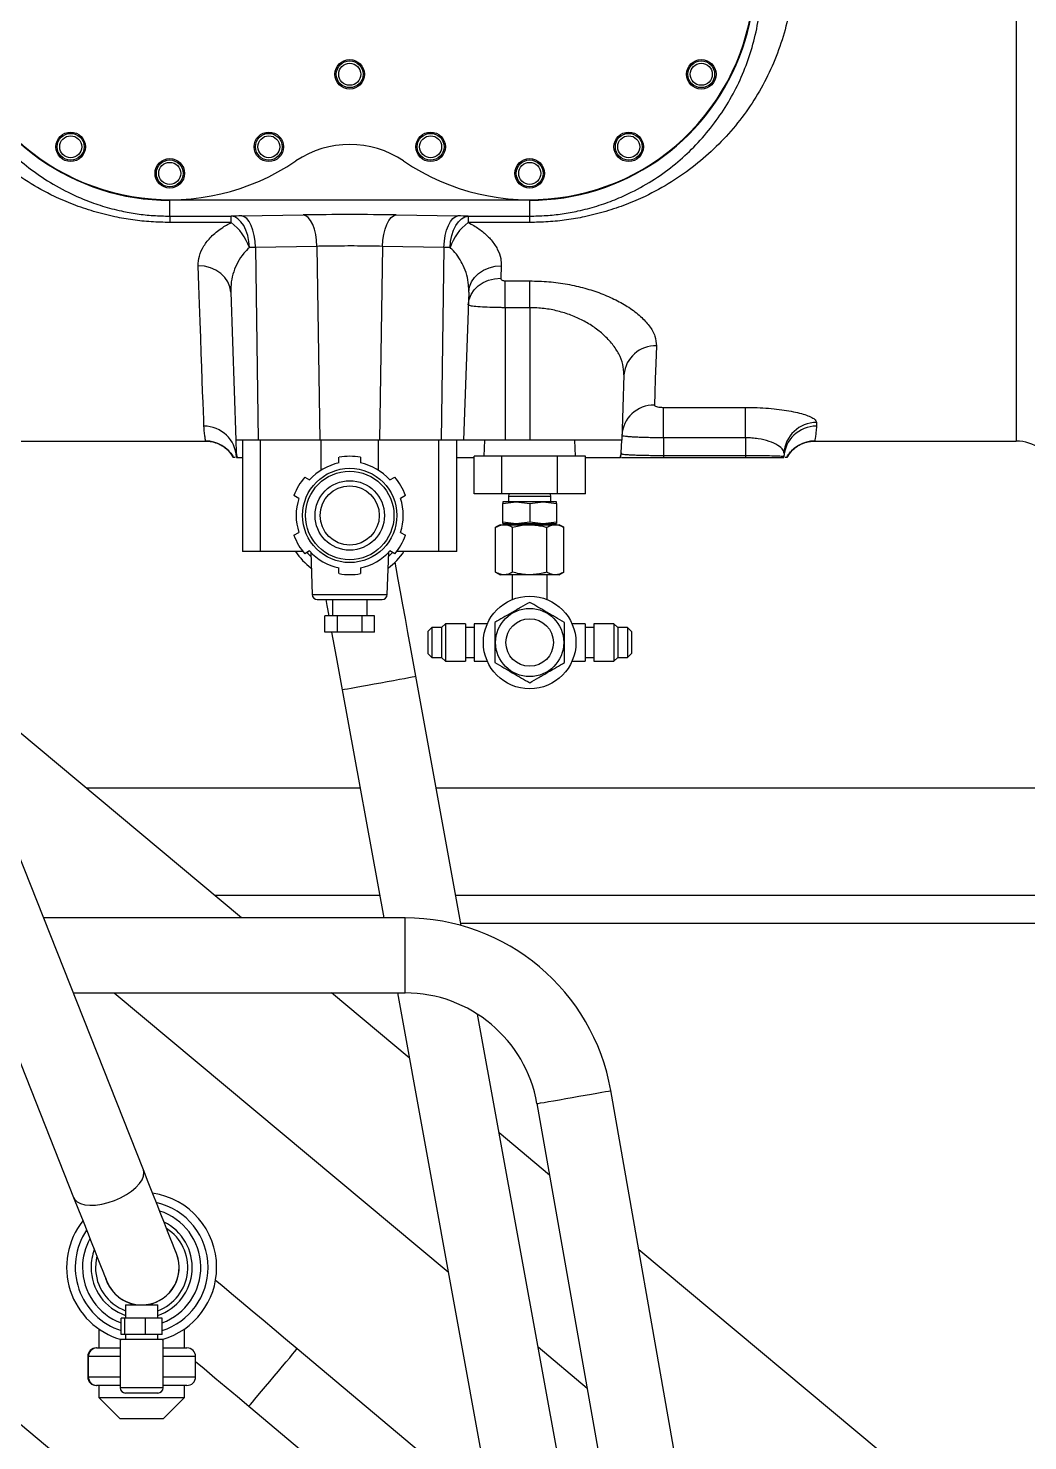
# Model space of a CAD drawing. Header units: millimetres. Extents: x -69706 to 52883, y -6882 to 68885.
# Drawn here: x 6717.5 to 7013.8, y 63515.5 to 63934 of the extents above; entities that cross this region are included whole.
import ezdxf

# ---------------------------------------------------------------- set-up
doc = ezdxf.new("R2010")
doc.units = ezdxf.units.MM
doc.layers.add('B2F-H-EQ-P-T20001$0$M-HVAC-EQPM', color=134, linetype='Continuous')

# ---------------------------------------------------------------- blocks, each defined once
blk = doc.blocks.new('B2F-H-EQ-P-T20001$0$CH-B2C-05、09-1000RT_20201019')
at = {"color": 0, "linetype": 'Continuous', "lineweight": 25}
for p, q in [((3095.76, 2688.64), (3095.76, 2370.47)), ((2951.54, 2441.81), (2844.86, 2441.81)), ((2844.86, 2437.12), (2844.86, 2441.81)), ((2951.54, 2437.12), (2951.54, 2441.81)), ((2844.86, 2437.12), (2863.1, 2437.12)), ((2844.86, 2437.12), (2844.86, 2435.24)), ((2863.1, 2435.24), (2863.1, 2437.12)), ((2866.18, 2437.18), (2884.42, 2437.48)), ((2911.97, 2437.48), (2930.22, 2437.18)), ((2933.3, 2437.12), (2951.54, 2437.12)), ((2933.3, 2437.12), (2933.3, 2435.24)), ((2951.54, 2435.24), (2951.54, 2437.12)), ((2837.04, 2154.55), (2726.79, 2432.78)), ((2863.1, 2435.24), (2844.86, 2435.24)), ((2951.54, 2435.24), (2933.3, 2435.24)), ((2870.26, 2427.87), (2868.46, 2427.81)), ((2888.5, 2428.17), (2870.26, 2427.87)), ((2870.26, 2427.87), (2871.1, 2370.79)), ((2888.5, 2428.17), (2889.35, 2370.79)), ((2907.89, 2428.17), (2907.05, 2370.79)), ((2926.14, 2427.87), (2907.89, 2428.17)), ((2926.14, 2427.87), (2925.3, 2370.79)), ((2927.94, 2427.81), (2926.14, 2427.87)), ((2706.13, 2424.59), (2816.37, 2146.36)), ((2943.12, 2422.41), (2942.99, 2418.72)), ((2944.3, 2417.94), (2951.54, 2417.94)), ((2944.3, 2410), (2944.3, 2417.94)), ((2951.54, 2410), (2951.54, 2417.94)), ((2862.92, 2414.6), (2864.45, 2370.79)), ((2933.48, 2414.6), (2931.95, 2370.79)), ((2944.3, 2410), (2944.3, 2370.79)), ((2951.54, 2410), (2944.3, 2410)), ((2951.54, 2410), (2951.54, 2370.79)), ((2979.49, 2390.15), (2978.81, 2370.79)), ((2991.16, 2380.47), (3015.55, 2380.47)), ((2991.16, 2371.45), (2991.16, 2380.47)), ((3015.55, 2371.45), (3015.55, 2380.47)), ((3036.58, 2375.99), (3036.54, 2374.89)), ((2790.6, 2370.47), (2855.81, 2370.47)), ((2855.59, 2370.48), (2855.43, 2370.49)), ((2871.1, 2370.79), (2864.45, 2370.79)), ((2864.45, 2370.79), (2864.58, 2366.96)), ((2866.45, 2370.79), (2866.45, 2337.77)), ((2889.35, 2370.79), (2871.1, 2370.79)), ((2871.78, 2337.77), (2871.78, 2370.79)), ((2907.05, 2370.79), (2889.35, 2370.79)), ((2889.7, 2361.85), (2889.7, 2370.79)), ((2906.69, 2361.85), (2906.69, 2370.79)), ((2925.3, 2370.79), (2907.05, 2370.79)), ((2924.61, 2337.77), (2924.61, 2370.79)), ((2931.95, 2370.79), (2925.3, 2370.79)), ((2929.95, 2337.77), (2929.95, 2370.79)), ((2944.3, 2370.79), (2931.95, 2370.79)), ((2938.12, 2370.79), (2937.98, 2365.97)), ((2951.54, 2370.79), (2944.3, 2370.79)), ((2978.81, 2370.79), (2951.54, 2370.79)), ((2965.1, 2365.97), (2964.96, 2370.79)), ((2978.68, 2366.96), (2978.81, 2370.79)), ((2991.16, 2371.45), (2991.16, 2366.22)), ((3015.55, 2371.45), (2991.16, 2371.45)), ((3015.55, 2371.45), (3015.55, 2366.22)), ((3035.68, 2370.47), (3095.76, 2370.47)), ((3036.09, 2370.49), (3035.98, 2370.48)), ((2864.28, 2365.65), (2863.8, 2365.65)), ((2864.63, 2365.71), (2864.58, 2366.96)), ((2864.63, 2365.71), (2864.63, 2365.65)), ((2864.63, 2365.65), (2864.93, 2365.65)), ((2864.93, 2365.65), (2866.45, 2365.65)), ((2929.95, 2365.65), (2935.04, 2365.65)), ((2935.04, 2354.86), (2935.04, 2365.97)), ((2943.29, 2365.97), (2935.04, 2365.97)), ((2943.29, 2354.86), (2943.29, 2365.97)), ((2959.79, 2365.97), (2943.29, 2365.97)), ((2959.79, 2354.86), (2959.79, 2365.97)), ((2968.04, 2365.97), (2959.79, 2365.97)), ((2968.04, 2354.86), (2968.04, 2365.97)), ((2968.04, 2365.65), (2978.33, 2365.65)), ((2978.33, 2365.65), (2978.42, 2365.65)), ((2978.68, 2366.96), (2978.67, 2366.76)), ((2991.16, 2366.22), (2991.16, 2365.65)), ((2991.16, 2366.22), (3015.55, 2366.22)), ((2991.16, 2365.65), (3015.55, 2365.65)), ((3015.55, 2366.22), (3015.55, 2365.65)), ((3026.9, 2365.93), (3026.89, 2365.71)), ((3026.89, 2365.65), (3026.89, 2365.71)), ((3026.93, 2366.83), (3026.9, 2365.93)), ((2884.86, 2359.81), (2886.31, 2358.97)), ((2910.08, 2358.97), (2911.54, 2359.81)), ((2883.14, 2353.47), (2881.68, 2354.31)), ((2914.71, 2354.31), (2913.26, 2353.47)), ((2943.29, 2354.86), (2935.04, 2354.86)), ((2959.79, 2354.86), (2943.29, 2354.86)), ((2943.6, 2352), (2947.57, 2352.44)), ((2943.6, 2352.44), (2943.6, 2352)), ((2947.57, 2352.44), (2943.6, 2352.44)), ((2945.32, 2354.86), (2945.29, 2354.1)), ((2945.29, 2354.1), (2945.29, 2352.44)), ((2951.54, 2354.1), (2945.29, 2354.1)), ((2955.51, 2352.44), (2947.57, 2352.44)), ((2947.57, 2352.44), (2951.54, 2352)), ((2957.78, 2354.1), (2951.54, 2354.1)), ((2951.54, 2352), (2955.51, 2352.44)), ((2955.51, 2352.44), (2959.48, 2352)), ((2959.48, 2352.44), (2955.51, 2352.44)), ((2957.78, 2354.1), (2957.76, 2354.86)), ((2957.78, 2352.44), (2957.78, 2354.1)), ((2959.48, 2352), (2959.48, 2352.44)), ((2968.04, 2354.86), (2959.79, 2354.86)), ((2943.6, 2346.54), (2943.6, 2352)), ((2951.54, 2352), (2951.54, 2346.54)), ((2959.48, 2352), (2959.48, 2346.54)), ((2942.8, 2345.71), (2941.45, 2344.93)), ((2941.45, 2331.63), (2941.45, 2344.93)), ((2942.8, 2345.71), (2943.97, 2345.71)), ((2943.6, 2346.54), (2947.57, 2346.09)), ((2943.6, 2346.09), (2943.6, 2346.54)), ((2943.6, 2346.09), (2947.57, 2346.09)), ((2943.97, 2345.71), (2951.54, 2345.71)), ((2946.49, 2331.63), (2946.49, 2344.93)), ((2946.92, 2346.09), (2946.92, 2345.71)), ((2947.57, 2346.09), (2951.54, 2346.54)), ((2947.57, 2346.09), (2955.51, 2346.09)), ((2951.54, 2346.54), (2955.51, 2346.09)), ((2951.54, 2345.71), (2959.11, 2345.71)), ((2955.51, 2346.09), (2959.48, 2346.54)), ((2955.51, 2346.09), (2959.48, 2346.09)), ((2956.16, 2345.71), (2956.16, 2346.09)), ((2956.58, 2331.63), (2956.58, 2344.93)), ((2959.11, 2345.71), (2960.28, 2345.71)), ((2959.48, 2346.54), (2959.48, 2346.09)), ((2961.63, 2344.93), (2960.28, 2345.71)), ((2961.63, 2331.63), (2961.63, 2344.93)), ((2881.68, 2342.57), (2883.14, 2343.41)), ((2913.26, 2343.41), (2914.71, 2342.57)), ((2871.78, 2337.77), (2866.45, 2337.77)), ((2884.29, 2337.77), (2871.78, 2337.77)), ((2886.31, 2337.92), (2884.86, 2337.07)), ((2886.64, 2337.56), (2887.08, 2325.02)), ((2909.32, 2325.02), (2909.76, 2337.56)), ((2911.54, 2337.07), (2910.08, 2337.92)), ((2924.61, 2337.77), (2912.1, 2337.77)), ((2929.95, 2337.77), (2924.61, 2337.77)), ((2895.02, 2331.21), (2895.02, 2332.89)), ((2901.37, 2332.89), (2901.37, 2331.21)), ((2941.45, 2331.63), (2942.8, 2330.85)), ((2960.28, 2330.85), (2961.63, 2331.63)), ((2943.97, 2330.85), (2942.8, 2330.85)), ((2951.54, 2330.85), (2943.97, 2330.85)), ((2946.38, 2330.85), (2946.38, 2323.5)), ((2959.11, 2330.85), (2951.54, 2330.85)), ((2956.7, 2323.5), (2956.7, 2330.85)), ((2960.28, 2330.85), (2959.11, 2330.85)), ((2887.08, 2325.02), (2909.32, 2325.02)), ((2888.6, 2323.55), (2907.79, 2323.55)), ((2893.05, 2323.55), (2893.05, 2318.72)), ((2903.34, 2318.72), (2903.34, 2323.55)), ((2890.87, 2313.9), (2890.87, 2318.72)), ((2894.53, 2318.72), (2890.87, 2318.72)), ((2894.53, 2313.9), (2894.53, 2318.72)), ((2901.86, 2318.72), (2894.53, 2318.72)), ((2901.86, 2313.9), (2901.86, 2318.72)), ((2905.53, 2318.72), (2901.86, 2318.72)), ((2905.53, 2313.9), (2905.53, 2318.72)), ((2922.54, 2315.21), (2921.36, 2314.02)), ((2925.43, 2315.21), (2922.54, 2315.21)), ((2922.54, 2315.21), (2922.54, 2310.79)), ((2926.56, 2316.34), (2925.43, 2315.21)), ((2925.43, 2315.21), (2925.43, 2310.79)), ((2932.54, 2316.34), (2926.56, 2316.34)), ((2926.56, 2316.34), (2926.56, 2310.79)), ((2932.54, 2316.34), (2932.54, 2310.79)), ((2935.08, 2315.21), (2932.54, 2315.21)), ((2939, 2316.34), (2935.08, 2316.34)), ((2935.08, 2316.34), (2935.08, 2310.79)), ((2968, 2316.34), (2964.08, 2316.34)), ((2968, 2316.34), (2968, 2310.79)), ((2970.54, 2315.21), (2968, 2315.21)), ((2976.51, 2316.34), (2970.54, 2316.34)), ((2970.54, 2316.34), (2970.54, 2310.79)), ((2977.65, 2315.21), (2976.51, 2316.34)), ((2976.51, 2316.34), (2976.51, 2310.79)), ((2980.53, 2315.21), (2977.65, 2315.21)), ((2977.65, 2315.21), (2977.65, 2310.79)), ((2981.71, 2314.02), (2980.53, 2315.21)), ((2980.53, 2315.21), (2980.53, 2310.79)), ((2894.53, 2313.9), (2890.87, 2313.9)), ((2901.86, 2313.9), (2894.53, 2313.9)), ((2905.53, 2313.9), (2901.86, 2313.9)), ((2921.36, 2314.02), (2921.36, 2310.79)), ((2921.36, 2310.79), (2921.36, 2307.55)), ((2922.54, 2310.79), (2922.54, 2306.37)), ((2925.43, 2310.79), (2925.43, 2306.37)), ((2926.56, 2310.79), (2926.56, 2305.23)), ((2932.54, 2310.79), (2932.54, 2305.23)), ((2935.08, 2310.79), (2935.08, 2305.23)), ((2968, 2310.79), (2968, 2305.23)), ((2970.54, 2310.79), (2970.54, 2305.23)), ((2976.51, 2310.79), (2976.51, 2305.23)), ((2977.65, 2310.79), (2977.65, 2306.37)), ((2980.53, 2310.79), (2980.53, 2306.37)), ((2981.71, 2314.02), (2981.71, 2310.79)), ((2981.71, 2310.79), (2981.71, 2307.55)), ((2921.36, 2307.55), (2922.54, 2306.37)), ((2922.54, 2306.37), (2925.43, 2306.37)), ((2925.43, 2306.37), (2926.56, 2305.23)), ((2932.54, 2306.37), (2935.08, 2306.37)), ((2968, 2306.37), (2970.54, 2306.37)), ((2976.51, 2305.23), (2977.65, 2306.37)), ((2977.65, 2306.37), (2980.53, 2306.37)), ((2980.53, 2306.37), (2981.71, 2307.55)), ((2866.17, 2229.19), (2778.43, 2302.46)), ((2926.56, 2305.23), (2932.54, 2305.23)), ((2935.08, 2305.23), (2939, 2305.23)), ((2964.08, 2305.23), (2968, 2305.23)), ((2970.54, 2305.23), (2976.51, 2305.23)), ((2931.27, 2226.91), (2917.82, 2300.79)), ((2895.96, 2296.81), (2908.27, 2229.19)), ((2901.26, 2267.68), (2820.08, 2267.68)), ((3146.54, 2267.68), (2923.85, 2267.68)), ((2858.1, 2235.93), (2907.04, 2235.93)), ((2929.63, 2235.93), (3146.15, 2235.93)), ((2914.62, 2229.19), (2807.46, 2229.19)), ((2914.62, 2206.97), (2914.62, 2229.19)), ((2931.13, 2227.68), (3146.15, 2227.68)), ((2816.27, 2206.97), (2914.62, 2206.97)), ((2828.39, 2206.97), (2927.37, 2124.31)), ((2915.82, 2187.73), (2892.78, 2206.97)), ((2912.32, 2206.97), (2989.38, 1783.77)), ((3011.24, 1787.75), (2936.05, 2200.68)), ((2959.79, 1946.25), (2661.65, 2195.02)), ((3066.86, 1660.43), (2975.59, 2178.03)), ((2953.7, 2174.17), (3044.97, 1656.57)), ((2957.44, 2152.98), (2942.46, 2165.48)), ((3175.26, 1971.08), (2983.9, 2130.88)), ((2831.77, 2114.54), (2831.77, 2110.57)), ((2831.77, 2114.54), (2839.59, 2114.54)), ((2833.33, 2115.01), (2833.33, 2115)), ((2833.36, 2115), (2833.36, 2114.54)), ((2839.59, 2114.54), (2841.29, 2114.54)), ((2839.71, 2114.54), (2839.71, 2115)), ((2839.73, 2115), (2839.73, 2115.01)), ((2841.29, 2110.57), (2841.29, 2114.54)), ((2830.47, 2105.81), (2830.47, 2110.57)), ((2831.59, 2110.57), (2830.47, 2110.57)), ((2831.59, 2105.81), (2831.59, 2110.57)), ((2837.65, 2110.57), (2831.59, 2110.57)), ((2837.65, 2105.81), (2837.65, 2110.57)), ((2842.59, 2110.57), (2837.65, 2110.57)), ((2842.59, 2105.81), (2842.59, 2110.57)), ((2823.83, 2107.39), (2823.83, 2101.78)), ((2831.59, 2105.81), (2830.47, 2105.81)), ((2837.65, 2105.81), (2831.59, 2105.81)), ((2831.77, 2105.81), (2831.77, 2104.29)), ((2842.59, 2105.81), (2837.65, 2105.81)), ((2841.29, 2104.29), (2841.29, 2105.81)), ((2849.23, 2101.78), (2849.23, 2107.41)), ((2823.11, 2101.78), (2823.29, 2101.78)), ((2823.29, 2101.78), (2830.15, 2101.78)), ((2830.15, 2104.29), (2830.15, 2090)), ((2838.94, 2104.29), (2830.15, 2104.29)), ((2842.91, 2104.29), (2838.94, 2104.29)), ((2842.91, 2090), (2842.91, 2104.29)), ((2842.91, 2101.78), (2849.95, 2101.78)), ((2940.32, 2053.15), (2882.6, 2101.54)), ((2954.01, 2102.07), (2968.56, 2089.91)), ((2820.76, 2099.24), (2820.57, 2099.24)), ((2820.57, 2099.24), (2820.57, 2093.2)), ((2820.76, 2093.2), (2820.76, 2099.24)), ((2830.15, 2099.24), (2820.76, 2099.24)), ((2852.51, 2099.24), (2842.91, 2099.24)), ((2852.51, 2093.2), (2852.51, 2099.24)), ((2820.57, 2093.2), (2820.76, 2093.2)), ((2820.76, 2093.2), (2830.15, 2093.2)), ((2842.91, 2093.2), (2852.51, 2093.2)), ((2823.29, 2090.66), (2823.11, 2090.66)), ((2830.15, 2090.66), (2823.29, 2090.66)), ((2823.83, 2090.66), (2823.83, 2087.11)), ((2838.94, 2090), (2830.15, 2090)), ((2838.34, 2088.41), (2831.73, 2088.41)), ((2841.33, 2088.41), (2838.34, 2088.41)), ((2842.91, 2090), (2838.94, 2090)), ((2849.95, 2090.66), (2842.91, 2090.66)), ((2849.23, 2087.11), (2849.23, 2090.66)), ((2823.83, 2087.11), (2830.18, 2080.76)), ((2823.83, 2087.11), (2849.23, 2087.11)), ((2842.88, 2080.76), (2849.23, 2087.11)), ((2868.32, 2084.5), (2946.56, 2018.93)), ((2842.88, 2080.76), (2830.18, 2080.76))]:
    blk.add_line(p, q, dxfattribs=at)
at = {"color": 0, "linetype": 'Continuous', "lineweight": 25, "flags": 128}
for points in [[(2868.46, 2427.81), (2868.3, 2429.61), (2867.96, 2431.34), (2867.44, 2432.92), (2866.77, 2434.32), (2865.97, 2435.47), (2865.07, 2436.34), (2864.1, 2436.9), (2863.1, 2437.12)], [(2870.26, 2427.87), (2870.13, 2429.67), (2869.87, 2431.39), (2869.48, 2432.98), (2868.97, 2434.37), (2868.36, 2435.52), (2867.68, 2436.4), (2866.94, 2436.95), (2866.18, 2437.18)], [(2888.5, 2428.17), (2888.38, 2429.97), (2888.12, 2431.69), (2887.73, 2433.27), (2887.22, 2434.67), (2886.61, 2435.82), (2885.93, 2436.69), (2885.19, 2437.25), (2884.42, 2437.48)], [(2907.89, 2428.17), (2908.02, 2429.97), (2908.28, 2431.69), (2908.67, 2433.27), (2909.18, 2434.67), (2909.79, 2435.82), (2910.47, 2436.69), (2911.21, 2437.25), (2911.97, 2437.48)], [(2926.14, 2427.87), (2926.26, 2429.67), (2926.52, 2431.39), (2926.92, 2432.98), (2927.43, 2434.37), (2928.03, 2435.52), (2928.72, 2436.4), (2929.45, 2436.95), (2930.22, 2437.18)], [(2927.94, 2427.81), (2928.1, 2429.61), (2928.44, 2431.34), (2928.95, 2432.92), (2929.62, 2434.32), (2930.42, 2435.47), (2931.32, 2436.34), (2932.29, 2436.9), (2933.3, 2437.12)], [(2854.98, 2374.89), (2854.91, 2376.89), (2854.82, 2379.26), (2854.72, 2381.99), (2854.61, 2385.09), (2854.49, 2388.55), (2854.35, 2392.36), (2854.2, 2396.52), (2854.04, 2401.03), (2853.87, 2405.87), (2853.68, 2411.06), (2853.48, 2416.57), (2853.27, 2422.41)], [(2862.92, 2414.6), (2862.69, 2416.15), (2862.1, 2417.63), (2861.2, 2418.99), (2859.99, 2420.17), (2858.54, 2421.14), (2856.9, 2421.85), (2855.12, 2422.27), (2853.27, 2422.41)], [(2933.48, 2414.6), (2933.71, 2416.15), (2934.29, 2417.63), (2935.2, 2418.99), (2936.4, 2420.17), (2937.85, 2421.14), (2939.5, 2421.85), (2941.28, 2422.27), (2943.12, 2422.41)], [(2933.34, 2410.81), (2933.58, 2412.38), (2934.16, 2413.88), (2935.07, 2415.26), (2936.27, 2416.45), (2937.72, 2417.43), (2939.36, 2418.15), (2941.14, 2418.59), (2942.99, 2418.72)], [(2989.13, 2398.65), (2988.95, 2393.51), (2988.78, 2388.88), (2988.63, 2384.75), (2988.5, 2381.14)], [(2917.82, 2300.79), (2917.03, 2305.15), (2916.24, 2309.47), (2915.47, 2313.73), (2914.71, 2317.88), (2913.98, 2321.91), (2913.27, 2325.78), (2912.6, 2329.46), (2911.97, 2332.92), (2911.66, 2334.61)], [(2891.09, 2323.55), (2891.41, 2321.8), (2891.97, 2318.72)], [(2892.84, 2313.9), (2893.6, 2309.74), (2894.38, 2305.49), (2895.16, 2301.16), (2895.96, 2296.81)], [(2895.96, 2296.81), (2896.13, 2296.84), (2896.65, 2296.94), (2897.5, 2297.09), (2898.66, 2297.3), (2900.07, 2297.56), (2901.71, 2297.86), (2903.51, 2298.18), (2905.42, 2298.53), (2907.38, 2298.89), (2909.32, 2299.24), (2911.19, 2299.58), (2912.91, 2299.9), (2914.44, 2300.18), (2915.73, 2300.41), (2916.74, 2300.59), (2917.43, 2300.72), (2917.78, 2300.78), (2917.82, 2300.79)], [(2953.7, 2174.17), (2953.75, 2174.18), (2954.1, 2174.24), (2954.79, 2174.36), (2955.79, 2174.54), (2957.08, 2174.77), (2958.62, 2175.04), (2960.34, 2175.34), (2962.21, 2175.67), (2964.16, 2176.01), (2966.12, 2176.36), (2968.03, 2176.7), (2969.83, 2177.01), (2971.47, 2177.3), (2972.89, 2177.55), (2974.04, 2177.76), (2974.89, 2177.91), (2975.41, 2178), (2975.59, 2178.03)], [(2824.71, 2144.39), (2826.58, 2144.84), (2828.46, 2145.47), (2830.28, 2146.27), (2831.99, 2147.2), (2833.53, 2148.23), (2834.85, 2149.34), (2835.9, 2150.48), (2836.66, 2151.62), (2837.1, 2152.72), (2837.21, 2153.75), (2837.04, 2154.55)], [(2846.86, 2129.75), (2846.79, 2129.94), (2846.56, 2130.5), (2846.19, 2131.45), (2845.67, 2132.75), (2845.01, 2134.41), (2844.22, 2136.42), (2843.3, 2138.75), (2842.25, 2141.39), (2841.09, 2144.31), (2839.83, 2147.49), (2838.47, 2150.92), (2837.04, 2154.55)], [(2816.37, 2146.36), (2817.81, 2142.73), (2819.17, 2139.31), (2820.43, 2136.12), (2821.59, 2133.2), (2822.63, 2130.56), (2823.56, 2128.23), (2824.35, 2126.23), (2825.01, 2124.56), (2825.53, 2123.26), (2825.9, 2122.32), (2826.12, 2121.75), (2826.2, 2121.56)], [(2816.37, 2146.36), (2816.67, 2145.82), (2817.39, 2145.11), (2818.41, 2144.57), (2819.69, 2144.22), (2821.21, 2144.07), (2822.89, 2144.13), (2824.71, 2144.39)], [(2823.25, 2128.99), (2823.02, 2127.85), (2822.84, 2125.65)], [(2882.6, 2101.54), (2879.21, 2104.38), (2875.84, 2107.2), (2872.53, 2109.98), (2869.29, 2112.7), (2866.15, 2115.33), (2863.14, 2117.85), (2860.27, 2120.25), (2858.42, 2121.81)], [(2868.32, 2084.5), (2868.44, 2084.64), (2868.78, 2085.05), (2869.34, 2085.71), (2870.09, 2086.61), (2871.01, 2087.71), (2872.08, 2088.98), (2873.26, 2090.39), (2874.51, 2091.88), (2875.78, 2093.4), (2877.05, 2094.91), (2878.27, 2096.37), (2879.4, 2097.71), (2880.4, 2098.9), (2881.24, 2099.91), (2881.9, 2100.69), (2882.34, 2101.23), (2882.57, 2101.5), (2882.6, 2101.54)], [(2852.51, 2097.76), (2855.01, 2095.66), (2858.25, 2092.95), (2861.56, 2090.17), (2864.93, 2087.35), (2868.32, 2084.5)]]:
    blk.add_lwpolyline(points, dxfattribs=at)
at = {"color": 0, "linetype": 'Continuous', "lineweight": 25}
for centre, radius in [((2898.2, 2479.16), 4.37), ((2898.2, 2479.16), 3.97), ((2898.2, 2479.16), 3.26), ((3002.4, 2479.16), 4.37), ((3002.39, 2479.16), 3.97), ((3002.39, 2479.16), 3.26), ((2815.49, 2457.67), 4.37), ((2815.49, 2457.67), 3.97), ((2815.49, 2457.67), 3.26), ((2874.22, 2457.67), 4.37), ((2874.22, 2457.67), 3.97), ((2874.22, 2457.67), 3.26), ((2922.18, 2457.67), 4.37), ((2922.18, 2457.67), 3.97), ((2922.18, 2457.67), 3.26), ((2980.9, 2457.67), 4.37), ((2980.9, 2457.67), 3.97), ((2980.9, 2457.67), 3.26), ((2844.86, 2449.8), 4.37), ((2844.86, 2449.8), 3.97), ((2844.86, 2449.8), 3.26), ((2951.54, 2449.8), 4.37), ((2951.54, 2449.8), 3.97), ((2951.54, 2449.8), 3.26), ((2898.2, 2348.44), 13.97), ((2898.2, 2348.44), 13.11), ((2898.2, 2348.44), 10.29), ((2898.2, 2348.44), 8.77), ((2951.54, 2310.79), 13.72), ((2951.54, 2310.79), 10.1), ((2951.54, 2310.79), 7.05)]:
    blk.add_circle(centre, radius, dxfattribs=at)
for centre, radius, start, end in [((2844.86, 2508.53), 66.55, 55.8406, 304.1594), ((2951.54, 2508.53), 66.55, 235.8406, 124.1594), ((2951.54, 2508.53), 66.72, 270, 47.4053), ((2844.86, 2508.53), 66.72, 199.4829, 270), ((2898.2, 2429.92), 28.45, 55.8406, 124.1594), ((2853.41, 2422.6), 15.92, 19.0932, 52.537), ((2942.98, 2422.6), 15.92, 127.4635, 160.9069), ((2988.7, 2389.42), 9.24, 87.2912, 175.4503), ((2988.33, 2371.65), 9.49, 88.9715, 177.0907), ((2855.05, 2365.31), 9.58, 2.3693, 90.426), ((3036.47, 2365.31), 9.58, 89.5745, 177.6302), ((3036.49, 2366.42), 9.57, 89.4683, 177.5378), ((2855.43, 2360.84), 9.65, 29.9116, 89.9975), ((3036.09, 2360.84), 9.65, 90.0026, 150.0883), ((3095.76, 2357.77), 12.7, 21.7156, 90), ((2898.2, 2348.44), 17.53, 79.5627, 100.4373), ((2975.63, 2366.87), 3.04, 336.3385, 358.0016), ((3023.86, 2366.04), 3.04, 352.6792, 358.0062), ((2898.2, 2348.44), 15.88, 101.537, 138.463), ((2898.2, 2348.44), 15.88, 41.537, 78.463), ((2898.2, 2348.44), 17.53, 139.5627, 160.4373), ((2898.2, 2348.44), 17.53, 19.5627, 40.4373), ((2898.2, 2348.44), 15.88, 161.537, 198.463), ((2898.2, 2348.44), 15.88, 341.537, 18.463), ((2898.2, 2348.44), 17.53, 199.5627, 220.4373), ((2898.2, 2348.44), 17.53, 319.5627, 340.4373), ((2898.2, 2348.44), 19.3, 213.5477, 233.8265), ((2898.2, 2348.44), 16.76, 220.9389, 226.6276), ((2898.2, 2348.44), 15.88, 221.537, 258.463), ((2898.2, 2348.44), 15.88, 281.537, 318.463), ((2898.2, 2348.44), 19.3, 306.1735, 326.4523), ((2898.2, 2348.44), 16.76, 313.3724, 319.0611), ((2898.2, 2348.44), 17.53, 259.5627, 280.4373), ((2888.6, 2325.07), 1.52, 182, 270), ((2907.79, 2325.07), 1.52, 270, 358), ((2914.62, 2167.28), 61.91, 10, 90), ((2914.62, 2167.28), 39.69, 10, 90), ((2836.53, 2125.65), 22.23, 0, 81.6146), ((2836.53, 2125.65), 19.69, 0, 77.2459), ((2836.53, 2125.65), 22.23, 141.6146, 254.0347), ((2836.53, 2125.65), 14.99, 288.5297, 63.7531), ((2836.53, 2125.65), 17.53, 290.2405, 72.2645), ((2836.53, 2125.65), 19.69, 145.9833, 252.0602), ((2836.53, 2125.65), 13.69, 290.3569, 57.3534), ((2836.53, 2125.65), 17.53, 150.9648, 180), ((2836.53, 2125.65), 14.99, 159.4761, 180), ((2836.53, 2125.65), 11.15, 286.5432, 26.3524), ((2836.53, 2125.65), 11.11, 270, 21.6146), ((2836.53, 2125.65), 17.53, 180, 249.7595), ((2836.53, 2125.65), 14.99, 180, 251.4703), ((2836.53, 2125.65), 13.69, 180, 249.6431), ((2836.53, 2125.65), 11.15, 196.8768, 253.4568), ((2836.53, 2125.65), 19.69, 287.9398, 0), ((2836.53, 2125.65), 22.23, 285.9653, 0), ((2836.53, 2125.65), 11.11, 201.6146, 270), ((2823.11, 2099.24), 2.54, 90, 180), ((2823.11, 2099.24), 2.54, 90.0014, 180.002), ((2823.11, 2093.2), 2.54, 179.9993, 269.9973), ((2831.73, 2090), 1.59, 180, 270), ((2841.33, 2090), 1.59, 270, 0)]:
    blk.add_arc(centre, radius, start, end, dxfattribs=at)
for centre, major_axis, ratio, start_param, end_param in [((2875.97, 2436.45), (-23.14, 0), 0.034921, 5.149501, 5.302495), ((2898.2, 2436.45), (-32.54, 0), 0.034921, 4.275277, 5.149501), ((2920.42, 2436.45), (-23.14, 0), 0.034921, 4.122283, 4.275277), ((2867.63, 2367.07), (-0.11, 3.05), 0.99939, 1.570796, 2.019112), ((2975.63, 2367.07), (-0.11, -3.05), 0.99939, 1.122481, 1.570796), ((2823.29, 2099.24), (0, -2.54), 0.993269, 3.141593, 4.712389), ((2849.95, 2099.24), (-2.56, 0), 0.993446, 3.141593, 4.712389), ((2823.29, 2093.2), (0, -2.54), 0.993269, 4.712389, 6.283185), ((2849.95, 2093.2), (-2.56, 0), 0.993446, 1.570796, 3.141593)]:
    blk.add_ellipse(centre, major_axis=major_axis, ratio=ratio, start_param=start_param, end_param=end_param, dxfattribs=at)
for points, knots in [([(3003.79, 2569.23), (3005.11, 2568.03), (3008.57, 2564.88), (3013.52, 2559.23), (3018.42, 2552.33), (3022.63, 2544.73), (3025.99, 2536.53), (3028.38, 2527.86), (3029.73, 2519.08), (3030.02, 2510.33), (3029.3, 2501.68), (3027.64, 2493.32), (3025.1, 2485.32), (3021.73, 2477.73), (3017.57, 2470.56), (3012.64, 2463.84), (3007, 2457.69), (3000.69, 2452.12), (2993.69, 2447.17), (2986.76, 2443.34), (2980.17, 2440.5), (2974.16, 2438.45), (2968.24, 2436.94), (2962.5, 2435.95), (2957.06, 2435.36), (2953.38, 2435.28), (2951.54, 2435.24)], [0, 0, 0, 0, 0.025557, 0.067294, 0.109174, 0.150929, 0.198421, 0.246083, 0.293614, 0.342704, 0.392026, 0.441391, 0.490541, 0.539582, 0.588801, 0.638011, 0.687041, 0.734518, 0.78209, 0.829484, 0.861006, 0.892594, 0.924065, 0.949358, 0.974723, 1, 1, 1, 1]), ([(2951.54, 2437.12), (2953.16, 2437.16), (2956.42, 2437.23), (2961.22, 2437.77), (2966.3, 2438.68), (2971.53, 2440.06), (2976.81, 2441.94), (2982.62, 2444.54), (2988.72, 2448.04), (2994.85, 2452.54), (3000.36, 2457.59), (3005.28, 2463.17), (3009.59, 2469.27), (3013.21, 2475.75), (3016.12, 2482.61), (3018.32, 2489.82), (3019.76, 2497.36), (3020.36, 2505.16), (3020.09, 2513.06), (3018.89, 2520.96), (3016.78, 2528.78), (3013.83, 2536.16), (3010.13, 2543), (3005.84, 2549.22), (3001.48, 2554.32), (2998.42, 2557.18), (2997.26, 2558.26)], [0, 0, 0, 0, 0.024032, 0.048171, 0.072229, 0.102875, 0.133655, 0.16437, 0.211946, 0.259704, 0.307379, 0.357502, 0.407788, 0.458086, 0.508227, 0.558392, 0.608747, 0.659058, 0.709164, 0.756853, 0.804659, 0.852301, 0.893266, 0.934343, 0.975279, 1, 1, 1, 1]), ([(2779.46, 2485.39), (2779.76, 2484.48), (2780.86, 2481.2), (2783.19, 2475.76), (2786.8, 2469.26), (2791.11, 2463.17), (2796.04, 2457.59), (2801.55, 2452.54), (2807.68, 2448.04), (2813.78, 2444.54), (2819.59, 2441.94), (2824.86, 2440.06), (2830.1, 2438.68), (2835.18, 2437.77), (2839.97, 2437.23), (2843.23, 2437.16), (2844.86, 2437.12)], [0, 0, 0, 0, 0.036559, 0.131611, 0.226961, 0.322287, 0.417306, 0.507683, 0.598216, 0.688405, 0.746631, 0.804982, 0.863075, 0.908682, 0.954443, 1, 1, 1, 1]), ([(2844.86, 2435.24), (2843.02, 2435.28), (2839.34, 2435.36), (2833.9, 2435.95), (2828.16, 2436.94), (2822.23, 2438.45), (2816.23, 2440.5), (2809.64, 2443.34), (2802.71, 2447.17), (2795.7, 2452.12), (2789.11, 2457.94), (2783.04, 2464.68), (2777.58, 2472.35), (2774.78, 2477.95), (2773.38, 2480.74)], [0, 0, 0, 0, 0.052694, 0.105573, 0.158303, 0.223909, 0.28976, 0.355473, 0.454276, 0.553448, 0.652425, 0.768177, 0.884217, 1, 1, 1, 1]), ([(2853.27, 2422.41), (2853.33, 2423.37), (2853.45, 2425.34), (2854.81, 2428.26), (2857.02, 2431.07), (2859.8, 2433.44), (2862.12, 2434.71), (2863.1, 2435.24)], [0, 0, 0, 0, 0.209631, 0.426074, 0.631032, 0.843249, 1, 1, 1, 1]), ([(2933.3, 2435.24), (2933.87, 2434.94), (2935.57, 2434.05), (2937.95, 2432.34), (2940.34, 2429.98), (2942.08, 2427.35), (2943.04, 2424.75), (2943.1, 2423.11), (2943.12, 2422.41)], [0, 0, 0, 0, 0.090037, 0.265548, 0.441187, 0.643991, 0.846843, 1, 1, 1, 1]), ([(2868.46, 2427.81), (2867.89, 2427.25), (2866.52, 2425.92), (2864.95, 2423.49), (2863.72, 2420.65), (2862.98, 2417.64), (2862.94, 2415.62), (2862.92, 2414.6)], [0, 0, 0, 0, 0.147408, 0.352221, 0.562658, 0.779232, 1, 1, 1, 1]), ([(2907.89, 2428.17), (2906.72, 2428.19), (2904.34, 2428.24), (2900.53, 2428.28), (2896.65, 2428.28), (2892.56, 2428.25), (2889.93, 2428.2), (2888.5, 2428.17)], [0, 0, 0, 0, 0.189949, 0.38541, 0.575342, 0.770785, 1, 1, 1, 1]), ([(2933.48, 2414.6), (2933.47, 2415.33), (2933.47, 2417.01), (2932.96, 2419.67), (2932, 2422.35), (2930.65, 2424.77), (2929.29, 2426.55), (2928.27, 2427.5), (2927.94, 2427.81)], [0, 0, 0, 0, 0.157143, 0.364636, 0.572055, 0.744178, 0.916073, 1, 1, 1, 1]), ([(2942.99, 2418.72), (2943.01, 2418.61), (2943.05, 2418.4), (2943.34, 2418.15), (2943.73, 2418), (2944.06, 2417.94), (2944.25, 2417.94), (2944.3, 2417.94)], [0, 0, 0, 0, 0.281936, 0.542843, 0.738066, 0.935703, 1, 1, 1, 1]), ([(2951.54, 2417.94), (2953.44, 2417.88), (2957.23, 2417.78), (2962.75, 2417.02), (2967.93, 2415.84), (2972.77, 2414.27), (2977.16, 2412.34), (2981.17, 2410.04), (2984.55, 2407.45), (2987.18, 2404.57), (2988.88, 2401.59), (2989.05, 2399.63), (2989.13, 2398.65)], [0, 0, 0, 0, 0.091159, 0.18234, 0.27268, 0.363058, 0.458604, 0.554183, 0.661995, 0.769824, 0.884921, 1, 1, 1, 1]), ([(2944.3, 2410), (2943.91, 2410), (2942.33, 2410.01), (2939.66, 2410.06), (2936.66, 2410.21), (2935.04, 2410.37), (2933.86, 2410.55), (2933.39, 2410.67), (2933.35, 2410.79), (2933.34, 2410.81)], [0, 0, 0, 0, 0.068112, 0.27559, 0.474375, 0.68913, 0.730477, 0.945487, 1, 1, 1, 1]), ([(2979.49, 2390.15), (2979.43, 2391.16), (2979.33, 2393.19), (2978.09, 2396.24), (2976.16, 2399.19), (2973.67, 2401.85), (2970.7, 2404.23), (2967.45, 2406.2), (2963.83, 2407.83), (2959.97, 2409.05), (2955.82, 2409.84), (2952.97, 2409.95), (2951.54, 2410)], [0, 0, 0, 0, 0.118812, 0.237641, 0.348338, 0.458999, 0.554966, 0.650867, 0.738882, 0.826816, 0.913433, 1, 1, 1, 1]), ([(2988.5, 2381.14), (2988.53, 2381.06), (2988.59, 2380.9), (2989.07, 2380.7), (2989.77, 2380.55), (2990.51, 2380.48), (2990.99, 2380.47), (2991.16, 2380.47)], [0, 0, 0, 0, 0.219494, 0.440402, 0.659682, 0.874113, 1, 1, 1, 1]), ([(3015.55, 2380.47), (3016.7, 2380.46), (3019.01, 2380.43), (3022.38, 2380.22), (3025.55, 2379.89), (3028.46, 2379.44), (3031.02, 2378.91), (3033.2, 2378.31), (3034.87, 2377.65), (3036.27, 2376.86), (3036.47, 2376.31), (3036.58, 2375.99)], [0, 0, 0, 0, 0.104779, 0.209558, 0.313665, 0.417775, 0.522623, 0.62747, 0.734357, 0.841233, 1, 1, 1, 1]), ([(2855.43, 2370.49), (2855.44, 2370.57), (2855.46, 2370.73), (2855.34, 2371.58), (2855.12, 2372.88), (2855.03, 2374.22), (2854.98, 2374.89)], [0, 0, 0, 0, 0.240866, 0.482088, 0.740837, 1, 1, 1, 1]), ([(3036.54, 2374.89), (3036.5, 2374.27), (3036.41, 2373.01), (3036.2, 2371.69), (3036.06, 2370.76), (3036.08, 2370.58), (3036.09, 2370.49)], [0, 0, 0, 0, 0.240868, 0.482077, 0.74082, 1, 1, 1, 1]), ([(2855.81, 2370.48), (2855.78, 2370.48), (2855.61, 2370.47), (2855.6, 2370.48), (2855.59, 2370.48)], [0, 0, 0, 0, 0.129275, 1, 1, 1, 1]), ([(2855.94, 2370.47), (2855.95, 2370.47), (2856.02, 2370.47), (2856.32, 2370.45), (2856.91, 2370.38), (2857.75, 2370.22), (2858.85, 2369.9), (2860.08, 2369.32), (2860.97, 2368.79), (2861.37, 2368.44), (2861.4, 2368.41)], [0, 0, 0, 0, 0.025331, 0.096694, 0.199934, 0.333135, 0.510412, 0.747889, 0.979413, 1, 1, 1, 1]), ([(2991.16, 2371.45), (2990.35, 2371.45), (2988.86, 2371.45), (2986.75, 2371.49), (2984.87, 2371.54), (2983.14, 2371.61), (2981.65, 2371.69), (2980.42, 2371.79), (2979.53, 2371.9), (2978.96, 2372.01), (2978.89, 2372.09), (2978.86, 2372.13)], [0, 0, 0, 0, 0.125261, 0.230845, 0.339491, 0.447494, 0.558773, 0.667689, 0.779963, 0.888336, 1, 1, 1, 1]), ([(3026.93, 2366.83), (3026.87, 2367.17), (3026.73, 2367.95), (3025.28, 2369.23), (3022.71, 2370.42), (3019.89, 2371.11), (3017.44, 2371.4), (3016.18, 2371.43), (3015.55, 2371.45)], [0, 0, 0, 0, 0.163213, 0.381755, 0.592686, 0.797149, 0.898588, 1, 1, 1, 1]), ([(3030.17, 2368.43), (3030.32, 2368.56), (3030.8, 2368.94), (3031.66, 2369.43), (3032.68, 2369.89), (3033.62, 2370.18), (3034.42, 2370.35), (3035.03, 2370.43), (3035.41, 2370.46), (3035.59, 2370.47), (3035.62, 2370.47), (3035.63, 2370.47)], [0, 0, 0, 0, 0.097323, 0.290108, 0.467396, 0.626132, 0.759711, 0.858803, 0.933405, 0.992652, 1, 1, 1, 1]), ([(3035.98, 2370.48), (3035.97, 2370.48), (3035.94, 2370.47), (3035.78, 2370.48), (3035.68, 2370.48)], [0, 0, 0, 0, 0.366522, 1, 1, 1, 1]), ([(2861.4, 2368.41), (2861.74, 2368.12), (2862.47, 2367.5), (2863.27, 2366.55), (2863.64, 2365.86), (2863.77, 2365.63)], [0, 0, 0, 0, 0.363249, 0.787355, 1, 1, 1, 1]), ([(2895.02, 2364), (2895.02, 2364.12), (2895.02, 2364.68), (2895.02, 2365.24), (2895.02, 2365.68)], [0, 0, 0, 0, 0.221102, 1, 1, 1, 1]), ([(2901.37, 2365.68), (2901.37, 2365.24), (2901.37, 2364.68), (2901.37, 2364.12), (2901.37, 2364)], [0, 0, 0, 0, 0.778898, 1, 1, 1, 1]), ([(2978.67, 2366.76), (2978.7, 2366.73), (2978.77, 2366.67), (2979.31, 2366.58), (2980.17, 2366.5), (2981.34, 2366.42), (2982.8, 2366.36), (2984.49, 2366.3), (2986.38, 2366.26), (2988.6, 2366.23), (2990.24, 2366.22), (2991.16, 2366.22)], [0, 0, 0, 0, 0.105911, 0.214891, 0.320789, 0.429768, 0.53561, 0.644529, 0.750276, 0.859097, 1, 1, 1, 1]), ([(2978.77, 2365.65), (2978.9, 2365.65), (2979.19, 2365.65), (2980.07, 2365.65), (2981.3, 2365.65), (2982.82, 2365.65), (2984.58, 2365.65), (2986.52, 2365.65), (2988.73, 2365.65), (2990.3, 2365.65), (2991.16, 2365.65)], [0, 0, 0, 0, 0.096129, 0.222257, 0.348375, 0.474103, 0.599824, 0.724992, 0.850161, 1, 1, 1, 1]), ([(3015.55, 2366.22), (3016.82, 2366.22), (3019.38, 2366.21), (3022.78, 2366.16), (3025.35, 2366.09), (3026.71, 2366.01), (3026.85, 2365.95), (3026.9, 2365.93)], [0, 0, 0, 0, 0.214471, 0.428948, 0.643465, 0.858043, 1, 1, 1, 1]), ([(3015.55, 2365.65), (3016.82, 2365.65), (3019.37, 2365.65), (3022.77, 2365.65), (3025.34, 2365.65), (3026.68, 2365.65), (3026.82, 2365.65), (3026.88, 2365.65)], [0, 0, 0, 0, 0.215543, 0.431076, 0.646438, 0.861532, 1, 1, 1, 1]), ([(3027.72, 2365.65), (3027.62, 2365.65), (3027.47, 2365.65), (3027.29, 2365.65), (3027.24, 2365.65)], [0, 0, 0, 0, 0.737241, 1, 1, 1, 1]), ([(3027.73, 2365.64), (3027.76, 2365.7), (3028, 2366.19), (3028.63, 2366.99), (3029.43, 2367.87), (3029.98, 2368.29), (3030.17, 2368.43)], [0, 0, 0, 0, 0.047727, 0.441872, 0.814505, 1, 1, 1, 1]), ([(2941.45, 2344.93), (2941.86, 2345.15), (2942.69, 2345.59), (2943.54, 2345.67), (2943.97, 2345.71)], [0, 0, 0, 0, 0.495462, 1, 1, 1, 1]), ([(2943.97, 2345.71), (2944.03, 2345.71), (2944.48, 2345.7), (2945.34, 2345.53), (2946.11, 2345.13), (2946.49, 2344.93)], [0, 0, 0, 0, 0.070086, 0.530784, 1, 1, 1, 1]), ([(2946.49, 2344.93), (2947.75, 2345.25), (2949.41, 2345.66), (2951.12, 2345.7), (2951.54, 2345.71)], [0, 0, 0, 0, 0.755894, 1, 1, 1, 1]), ([(2951.54, 2345.71), (2952.86, 2345.62), (2954.57, 2345.49), (2956.21, 2345.04), (2956.58, 2344.93)], [0, 0, 0, 0, 0.773432, 1, 1, 1, 1]), ([(2956.58, 2344.93), (2956.99, 2345.15), (2957.82, 2345.59), (2958.67, 2345.67), (2959.11, 2345.71)], [0, 0, 0, 0, 0.495462, 1, 1, 1, 1]), ([(2959.11, 2345.71), (2959.17, 2345.71), (2959.62, 2345.7), (2960.47, 2345.53), (2961.24, 2345.13), (2961.63, 2344.93)], [0, 0, 0, 0, 0.070086, 0.530784, 1, 1, 1, 1]), ([(2943.97, 2330.85), (2943.91, 2330.85), (2943.46, 2330.86), (2942.61, 2331.03), (2941.84, 2331.43), (2941.45, 2331.63)], [0, 0, 0, 0, 0.070086, 0.530786, 1, 1, 1, 1]), ([(2946.49, 2331.63), (2946.08, 2331.41), (2945.26, 2330.97), (2944.4, 2330.89), (2943.97, 2330.85)], [0, 0, 0, 0, 0.495459, 1, 1, 1, 1]), ([(2951.54, 2330.85), (2951.12, 2330.86), (2949.41, 2330.9), (2947.75, 2331.32), (2946.49, 2331.63)], [0, 0, 0, 0, 0.244106, 1, 1, 1, 1]), ([(2956.58, 2331.63), (2956.21, 2331.53), (2954.57, 2331.07), (2952.86, 2330.95), (2951.54, 2330.85)], [0, 0, 0, 0, 0.226568, 1, 1, 1, 1]), ([(2959.11, 2330.85), (2959.05, 2330.85), (2958.59, 2330.86), (2957.74, 2331.03), (2956.97, 2331.43), (2956.58, 2331.63)], [0, 0, 0, 0, 0.070092, 0.530786, 1, 1, 1, 1]), ([(2961.63, 2331.63), (2961.22, 2331.41), (2960.39, 2330.97), (2959.54, 2330.89), (2959.11, 2330.85)], [0, 0, 0, 0, 0.495459, 1, 1, 1, 1]), ([(2951.54, 2322.69), (2950.64, 2322.18), (2948.83, 2321.13), (2946.15, 2319.58), (2943.59, 2318.1), (2942.02, 2317.2), (2941.23, 2316.74)], [0, 0, 0, 0, 0.264606, 0.534948, 0.765345, 1, 1, 1, 1]), ([(2961.85, 2316.74), (2960.96, 2317.26), (2959.15, 2318.3), (2956.47, 2319.85), (2953.9, 2321.33), (2952.33, 2322.24), (2951.54, 2322.69)], [0, 0, 0, 0, 0.264607, 0.534951, 0.765344, 1, 1, 1, 1]), ([(2941.23, 2316.74), (2941.23, 2316.25), (2941.23, 2314.79), (2941.23, 2312.27), (2941.23, 2308.73), (2941.23, 2306.28), (2941.23, 2304.83)], [0, 0, 0, 0, 0.125969, 0.376032, 0.63219, 1, 1, 1, 1]), ([(2961.85, 2304.83), (2961.85, 2306.28), (2961.85, 2308.7), (2961.85, 2312.24), (2961.85, 2314.77), (2961.85, 2316.25), (2961.85, 2316.74)], [0, 0, 0, 0, 0.367808, 0.61755, 0.874031, 1, 1, 1, 1]), ([(2941.23, 2304.83), (2942.12, 2304.32), (2943.93, 2303.27), (2946.61, 2301.72), (2949.17, 2300.24), (2950.75, 2299.34), (2951.54, 2298.88)], [0, 0, 0, 0, 0.264606, 0.534951, 0.765345, 1, 1, 1, 1]), ([(2951.54, 2298.88), (2952.43, 2299.39), (2954.24, 2300.44), (2956.92, 2301.99), (2959.49, 2303.47), (2961.06, 2304.37), (2961.85, 2304.83)], [0, 0, 0, 0, 0.264603, 0.534946, 0.765344, 1, 1, 1, 1])]:
    blk.add_open_spline(points, degree=3, knots=knots, dxfattribs=at)

msp = doc.modelspace()

# ---------------------------------------------------------------- block references
at = {"layer": 'B2F-H-EQ-P-T20001$0$M-HVAC-EQPM'}
msp.add_blockref('B2F-H-EQ-P-T20001$0$CH-B2C-05、09-1000RT_20201019', (3914.631, 61441.218, 8.109), dxfattribs=at)

doc.saveas('drawing.dxf')
